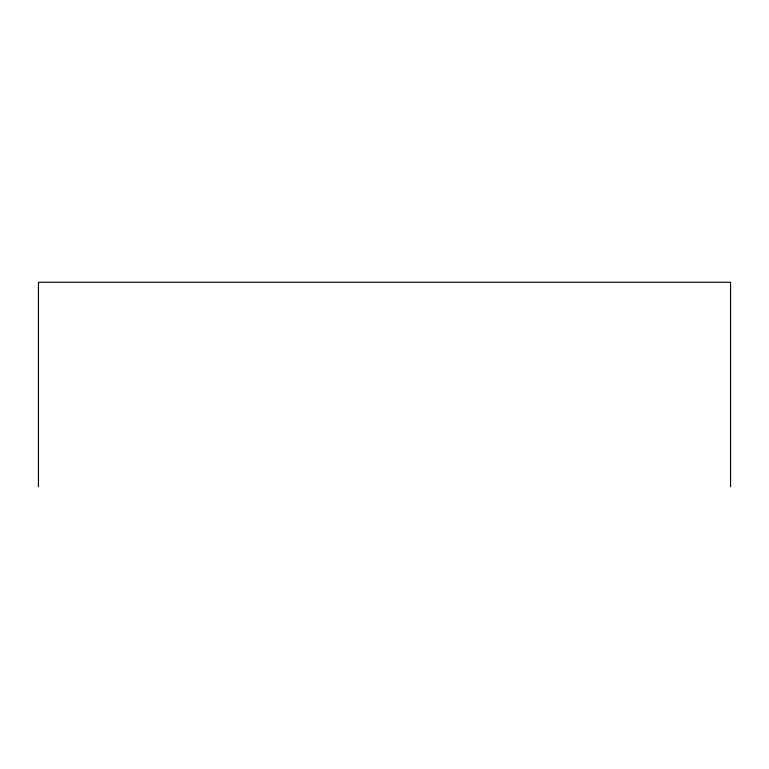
<?xml version="1.0" encoding="UTF-8"?>
<svg xmlns="http://www.w3.org/2000/svg" width="769" height="769" viewBox="0 0 769 769"><rect width="100%" height="100%" fill="white"/><g stroke="black" fill="none" stroke-linecap="round" stroke-linejoin="round"><path stroke-width="1.15" d="M730.55 486.729L730.55 282.271L38.45 282.271L38.45 486.729"/></g></svg>
